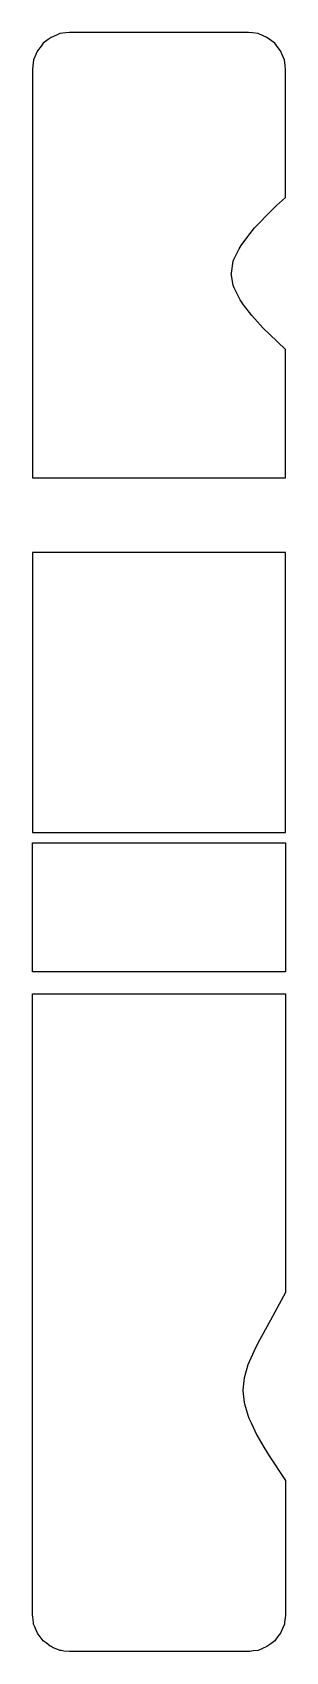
# Model space of a CAD drawing. Header units: metres. Extents: x 2.4 to 16, y -16 to 71.
import ezdxf

# ---------------------------------------------------------------- set-up
doc = ezdxf.new("R2010")
doc.units = ezdxf.units.M

msp = doc.modelspace()

# ---------------------------------------------------------------- linework, layer by layer
for p, q in [((3.241, 70.61), (2.986, 70.414)), ((3.4, 70.732), (3.241, 70.61)), ((3.698, 70.855), (3.4, 70.732)), ((3.882, 70.932), (3.698, 70.855)), ((4.202, 70.974), (3.882, 70.932)), ((4.4, 71), (4.202, 70.974)), ((6.046, 71), (4.4, 71)), ((13.809, 71), (6.046, 71)), ((14, 71), (13.809, 71)), ((14.214, 70.972), (14, 71)), ((14.518, 70.932), (14.214, 70.972)), ((14.801, 70.815), (14.518, 70.932)), ((15, 70.732), (14.801, 70.815)), ((15.243, 70.545), (15, 70.732)), ((15.414, 70.414), (15.243, 70.545)), ((2.591, 69.815), (2.468, 69.518)), ((2.668, 70), (2.591, 69.815)), ((2.864, 70.256), (2.668, 70)), ((2.986, 70.414), (2.864, 70.256)), ((15.601, 70.171), (15.414, 70.414)), ((15.732, 70), (15.601, 70.171)), ((15.849, 69.717), (15.732, 70)), ((15.932, 69.518), (15.849, 69.717)), ((2.426, 69.198), (2.4, 69)), ((2.4, 69), (2.4, 61.036)), ((2.468, 69.518), (2.426, 69.198)), ((15.972, 69.214), (15.932, 69.518)), ((16, 69), (15.972, 69.214)), ((16, 63.231), (16, 69)), ((16, 62.541), (16, 63.231)), ((15.505, 61.694), (16, 62.136)), ((16, 62.136), (16, 62.541)), ((2.4, 61.036), (2.4, 60.359)), ((14.336, 60.495), (15.262, 61.453)), ((15.262, 61.453), (15.505, 61.694)), ((2.4, 60.359), (2.4, 59.596)), ((13.862, 59.886), (14.336, 60.495)), ((2.4, 59.596), (2.4, 58.819)), ((13.21, 58.767), (13.5, 59.363)), ((13.5, 59.363), (13.606, 59.555)), ((13.606, 59.555), (13.862, 59.886)), ((2.4, 58.819), (2.4, 58.569)), ((2.4, 58.569), (2.4, 58)), ((13.086, 58.071), (13.19, 58.7)), ((13.19, 58.7), (13.21, 58.767)), ((2.4, 58), (2.4, 57.297)), ((13.084, 58.043), (13.086, 58.071)), ((13.187, 57.426), (13.084, 58.043)), ((13.201, 57.362), (13.187, 57.426)), ((2.4, 57.297), (2.4, 56.55)), ((2.4, 56.55), (2.4, 55.848)), ((13.238, 57.282), (13.201, 57.362)), ((13.559, 56.626), (13.238, 57.282)), ((13.741, 56.364), (13.559, 56.626)), ((2.4, 55.848), (2.4, 55.257)), ((14.186, 55.789), (13.741, 56.364)), ((14.797, 55.114), (14.186, 55.789)), ((2.4, 55.257), (2.4, 49.615)), ((15.133, 54.78), (14.797, 55.114)), ((16, 53.97), (15.133, 54.78)), ((16, 52.921), (16, 53.97)), ((16, 47.058), (16, 52.921)), ((2.4, 49.615), (2.4, 48.918)), ((2.4, 48.918), (2.4, 47.058)), ((2.4, 47.058), (9.701, 47.058)), ((9.701, 47.058), (16, 47.058)), ((16, 47.058), (16, 47.058)), ((8.699, 43.047), (2.4, 43.047)), ((2.4, 43.047), (2.4, 40.981)), ((16, 43.047), (8.699, 43.047)), ((16, 38.398), (16, 43.047)), ((2.4, 40.981), (2.4, 38.398)), ((2.4, 38.398), (2.4, 37.03)), ((16, 36.119), (16, 38.398)), ((16, 38.398), (16, 38.398)), ((2.4, 37.03), (2.4, 36.119)), ((2.4, 36.119), (2.4, 32.431)), ((16, 28.005), (16, 36.119)), ((2.4, 32.431), (2.4, 28.005)), ((2.4, 28.005), (15.141, 28.005)), ((15.141, 28.005), (16, 28.005)), ((2.4, 23.853), (2.4, 27.459)), ((2.4, 27.459), (3.259, 27.459)), ((3.259, 27.459), (16, 27.459)), ((16, 27.459), (16, 25.272)), ((16, 27.459), (16, 27.459)), ((16, 25.272), (16, 20.53)), ((2.4, 20.53), (2.4, 23.853)), ((4.261, 20.53), (2.4, 20.53)), ((16, 20.53), (4.261, 20.53)), ((2.4, 15.268), (2.4, 19.345)), ((2.4, 19.345), (14.139, 19.345)), ((14.139, 19.345), (16, 19.345)), ((16, 19.345), (16, 11.87)), ((2.4, 11.87), (2.4, 15.268)), ((2.4, 10.703), (2.4, 11.87)), ((16, 11.87), (16, 10.703)), ((2.4, 10.12), (2.4, 10.703)), ((16, 10.703), (16, 7.152)), ((2.4, 6.66), (2.4, 10.12)), ((16, 7.152), (16, 3.293)), ((2.4, 3.346), (2.4, 6.66)), ((2.4, 0.64), (2.4, 3.346)), ((16, 3.293), (15.19, 1.812)), ((15.19, 1.812), (14.512, 0.571)), ((2.4, -0.248), (2.4, 0.64)), ((14.31, 0.163), (14.035, -0.424)), ((14.508, 0.564), (14.31, 0.163)), ((14.509, 0.566), (14.508, 0.564)), ((14.511, 0.569), (14.509, 0.566)), ((14.512, 0.571), (14.511, 0.569)), ((2.4, -1.126), (2.4, -0.248)), ((13.971, -0.596), (13.785, -1.238)), ((14.035, -0.424), (13.971, -0.596)), ((2.4, -1.282), (2.4, -1.126)), ((2.4, -1.946), (2.4, -1.282)), ((13.771, -1.295), (13.709, -1.939)), ((13.785, -1.238), (13.771, -1.295)), ((2.4, -2.558), (2.4, -1.946)), ((2.4, -3.064), (2.4, -2.558)), ((13.709, -1.939), (13.707, -1.962)), ((13.707, -1.962), (13.708, -1.985)), ((13.708, -1.985), (13.776, -2.621)), ((2.4, -3.355), (2.4, -3.064)), ((2.4, -3.995), (2.4, -3.355)), ((13.776, -2.621), (13.787, -2.678)), ((13.787, -2.678), (13.973, -3.293)), ((13.973, -3.293), (14.028, -3.455)), ((14.028, -3.455), (14.143, -3.706)), ((2.4, -4.01), (2.4, -3.995)), ((2.4, -13.964), (2.4, -4.01)), ((14.143, -3.706), (14.458, -4.364)), ((14.458, -4.364), (14.836, -5.021)), ((14.836, -5.021), (15.12, -5.483)), ((15.12, -5.483), (16, -6.804)), ((16, -6.804), (16, -6.891)), ((16, -6.804), (16, -6.804)), ((16, -6.891), (16, -14)), ((2.4, -14), (2.4, -13.964)), ((2.402, -14.041), (2.4, -14)), ((2.418, -14.134), (2.402, -14.041)), ((2.435, -14.269), (2.418, -14.134)), ((2.454, -14.457), (2.435, -14.269)), ((2.468, -14.518), (2.454, -14.457)), ((2.509, -14.637), (2.468, -14.518)), ((2.612, -14.887), (2.509, -14.637)), ((15.832, -14.76), (15.732, -15)), ((15.932, -14.518), (15.832, -14.76)), ((15.947, -14.44), (15.932, -14.518)), ((15.996, -14.066), (15.947, -14.44)), ((16, -14), (15.996, -14.066)), ((2.668, -15), (2.612, -14.887)), ((2.702, -15.054), (2.668, -15)), ((2.867, -15.269), (2.702, -15.054)), ((2.986, -15.414), (2.867, -15.269)), ((3.133, -15.535), (2.986, -15.414)), ((3.348, -15.7), (3.133, -15.535)), ((15.206, -15.574), (14.999, -15.732)), ((15.414, -15.414), (15.206, -15.574)), ((15.573, -15.208), (15.414, -15.414)), ((15.732, -15), (15.573, -15.208)), ((3.4, -15.732), (3.348, -15.7)), ((3.514, -15.788), (3.4, -15.732)), ((3.764, -15.892), (3.514, -15.788)), ((3.882, -15.932), (3.764, -15.892)), ((3.944, -15.946), (3.882, -15.932)), ((4.083, -15.969), (3.944, -15.946)), ((4.4, -16), (4.083, -15.969)), ((6.791, -16), (4.4, -16)), ((14, -16), (6.791, -16)), ((14.084, -15.993), (14, -16)), ((14.258, -15.966), (14.084, -15.993)), ((14.518, -15.932), (14.258, -15.966)), ((14.757, -15.833), (14.518, -15.932)), ((14.999, -15.732), (14.757, -15.833))]:
    msp.add_line(p, q)

doc.saveas('drawing.dxf')
